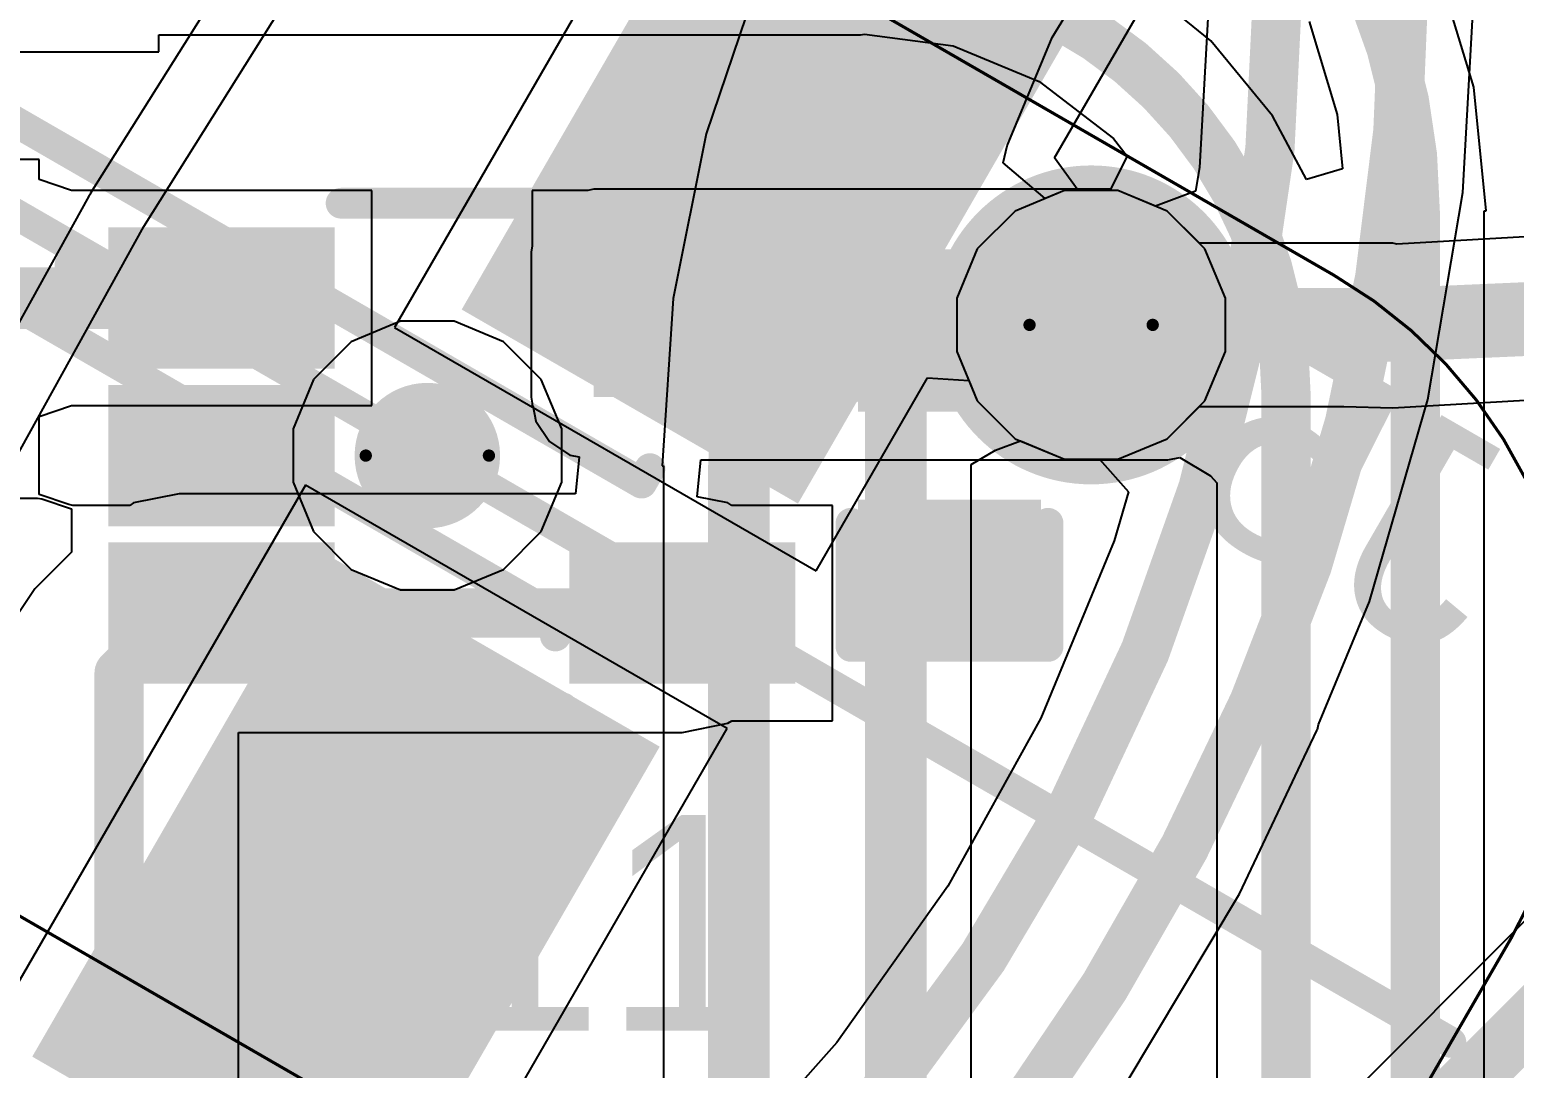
# Model space of a CAD drawing. Header units: inches. Extents: x -30 to 282, y -86 to 78.
# Drawn here: x -12.22 to -6.09, y -35.86 to -31.57 of the extents above; entities that cross this region are included whole.
import ezdxf

# ---------------------------------------------------------------- set-up
doc = ezdxf.new("R2010")
doc.units = ezdxf.units.IN
for name, color, linetype in [('Board Outline', 216, 'Continuous'), ('Bottom Layer', 5, 'Continuous'), ('Bottom Overlay', 54, 'Continuous'), ('Bottom Paste', 16, 'Continuous'), ('Bottom Solder', 6, 'Continuous'), ('Dimensions', 6, 'Continuous'), ('Drill Drawing', 1, 'Continuous'), ('GND 01', 76, 'Continuous'), ('GND 02', 16, 'Continuous'), ('PWR', 156, 'Continuous'), ('SIG 01', 90, 'Continuous'), ('Top Layer', 1, 'Continuous'), ('Top Overlay', 2, 'Continuous'), ('Top Paste', 8, 'Continuous'), ('Top Solder', 216, 'Continuous'), ('Via Holes', 16, 'Continuous')]:
    doc.layers.add(name, color=color, linetype=linetype)
doc.styles.add('Arial', font='', dxfattribs={"height": 0.2})
doc.styles.get('Arial').set_extended_font_data('Arial')

# ---------------------------------------------------------------- blocks, each defined once
blk = doc.blocks.new('SC_70_5_3')
at = {"layer": 'Top Layer'}
for points in [[(-1.31499864, 0.84000594), (-0.58499756, 0.84000594), (-0.58499756, 0.4600067), (-1.31499864, 0.4600067)], [(0.5850051799999999, 0.8400034000000001), (1.31500626, 0.8400034000000001), (1.31500626, 0.4600041599999999), (0.5850051799999999, 0.4600041599999999)], [(-1.31499864, 0.1900047), (-0.58499756, 0.1900047), (-0.58499756, -0.18999454), (-1.31499864, -0.18999454)], [(-1.3149961, -0.45998892), (-0.58499502, -0.45998892), (-0.58499502, -0.83998816), (-1.3149961, -0.83998816)], [(0.5850000999999999, -0.459994), (1.31500118, -0.459994), (1.31500118, -0.8399932399999999), (0.5850000999999999, -0.8399932399999999)]]:
    blk.add_hatch(color=1, dxfattribs=at).paths.add_polyline_path(points)
at = {"layer": 'Top Paste'}
for points in [[(-1.31499864, 0.84000594), (-0.58499756, 0.84000594), (-0.58499756, 0.4600067), (-1.31499864, 0.4600067)], [(0.5850051799999999, 0.8400034000000001), (1.31500626, 0.8400034000000001), (1.31500626, 0.4600041599999999), (0.5850051799999999, 0.4600041599999999)], [(-1.31499864, 0.1900047), (-0.58499756, 0.1900047), (-0.58499756, -0.18999454), (-1.31499864, -0.18999454)], [(-1.3149961, -0.45998892), (-0.58499502, -0.45998892), (-0.58499502, -0.83998816), (-1.3149961, -0.83998816)], [(0.5850000999999999, -0.459994), (1.31500118, -0.459994), (1.31500118, -0.8399932399999999), (0.5850000999999999, -0.8399932399999999)]]:
    blk.add_hatch(color=8, dxfattribs=at).paths.add_polyline_path(points)
at = {"layer": 'Top Solder'}
for points in [[(-1.41659864, 0.94160594), (-0.48339756, 0.94160594), (-0.48339756, 0.3584067), (-1.41659864, 0.3584067)], [(0.4834051799999999, 0.9416034), (1.41660626, 0.9416034), (1.41660626, 0.35840416), (0.4834051799999999, 0.35840416)], [(-1.41659864, 0.2916047), (-0.48339756, 0.2916047), (-0.48339756, -0.29159454), (-1.41659864, -0.29159454)], [(-1.4165961, -0.35838892), (-0.48339502, -0.35838892), (-0.48339502, -0.94158816), (-1.4165961, -0.94158816)], [(0.4834000999999999, -0.3583939999999999), (1.41660118, -0.3583939999999999), (1.41660118, -0.94159324), (0.4834000999999999, -0.94159324)]]:
    blk.add_hatch(color=216, dxfattribs=at).paths.add_polyline_path(points)
at = {"layer": 'Top Overlay', "const_width": 0.127}
for points in [[(-0.4571999999999999, 1.04141016), (0.45720254, 1.04140508)], [(-1.57479492, 0.7874), (-1.57479238, 0.53341016)], [(-1.57479492, 0.7874), (-1.4478, 0.6604)], [(-1.57479238, 0.53341016), (-1.4478, 0.6604)], [(-0.4571974599999999, -1.04139492), (0.45720762, -1.04139492)]]:
    blk.add_lwpolyline(points, dxfattribs=at)
at = {"layer": 'Top Overlay', "const_width": 0.0635}
for points in [[(-0.4889499999999999, 1.04141016, 1), (-0.42545, 1.04141016, 1)], [(0.42545254, 1.04140508, 1), (0.4889525399999999, 1.04140508, 1)], [(-1.60654492, 0.7874, 1), (-1.54304492, 0.7874, 1)], [(-1.60654492, 0.7874, 1), (-1.54304492, 0.7874, 1)], [(-1.47955, 0.6604, 1), (-1.41605, 0.6604, 1)], [(-1.47955, 0.6604, 1), (-1.41605, 0.6604, 1)], [(-1.60654238, 0.53341016, 1), (-1.54304238, 0.53341016, 1)], [(-1.60654238, 0.53341016, 1), (-1.54304238, 0.53341016, 1)], [(-0.48894746, -1.04139492, 1), (-0.42544746, -1.04139492, 1)], [(0.42545762, -1.04139492, 1), (0.48895762, -1.04139492, 1)]]:
    blk.add_lwpolyline(points, format="xyb", close=True, dxfattribs=at)
blk = doc.blocks.new('B6B_ZR_SM4_TF_LF__SN__B_34')
at = {"layer": 'Bottom Layer'}
blk.add_hatch(color=5, dxfattribs=at).paths.add_polyline_path([(5.0500915, -0.1249553), (6.550088499999999, -0.1249553), (6.550088499999999, -2.4249507), (5.0500915, -2.4249507)])
at = {"layer": 'Bottom Paste'}
blk.add_hatch(color=16, dxfattribs=at).paths.add_polyline_path([(5.0500915, -0.1249553), (6.550088499999999, -0.1249553), (6.550088499999999, -2.4249507), (5.0500915, -2.4249507)])
at = {"layer": 'Bottom Solder'}
blk.add_hatch(color=6, dxfattribs=at).paths.add_polyline_path([(4.9992915, -0.0741553), (6.600888499999999, -0.0741553), (6.600888499999999, -2.4757507), (4.9992915, -2.4757507)])
at = {"layer": 'Bottom Overlay', "const_width": 0.127}
for points in [[(6.000013399999999, -2.7249882), (6.000013399999999, -2.6561542)], [(-6.000013399999999, -2.7249882), (6.000013399999999, -2.7249882)]]:
    blk.add_lwpolyline(points, dxfattribs=at)
at = {"layer": 'Bottom Overlay', "const_width": 0.0635}
for points in [[(5.9682634, -2.6561542, 1), (6.031763399999999, -2.6561542, 1)], [(5.9682634, -2.7249882, 1), (6.031763399999999, -2.7249882, 1)], [(5.9682634, -2.7249882, 1), (6.031763399999999, -2.7249882, 1)]]:
    blk.add_lwpolyline(points, format="xyb", close=True, dxfattribs=at)
blk = doc.blocks.new('B6B_ZR_SM4_TF_LF__SN__B_35')
at = {"layer": 'Bottom Layer'}
blk.add_hatch(color=5, dxfattribs=at).paths.add_polyline_path([(-6.550088499999999, -0.1249553), (-5.0500915, -0.1249553), (-5.0500915, -2.4249507), (-6.550088499999999, -2.4249507)])
at = {"layer": 'Bottom Paste'}
blk.add_hatch(color=16, dxfattribs=at).paths.add_polyline_path([(-6.550088499999999, -0.1249553), (-5.0500915, -0.1249553), (-5.0500915, -2.4249507), (-6.550088499999999, -2.4249507)])
at = {"layer": 'Bottom Solder'}
blk.add_hatch(color=6, dxfattribs=at).paths.add_polyline_path([(-6.600888499999999, -0.0741553), (-4.9992915, -0.0741553), (-4.9992915, -2.4757507), (-6.600888499999999, -2.4757507)])
at = {"layer": 'Bottom Overlay', "const_width": 0.127}
for points in [[(-6.000013399999999, -2.6561542), (-6.000013399999999, -2.7249882)], [(6.000013399999999, -2.7249882), (-6.000013399999999, -2.7249882)]]:
    blk.add_lwpolyline(points, dxfattribs=at)
at = {"layer": 'Bottom Overlay', "const_width": 0.0635}
for points in [[(-6.031763399999999, -2.6561542, 1), (-5.9682634, -2.6561542, 1)], [(-6.031763399999999, -2.7249882, 1), (-5.9682634, -2.7249882, 1)], [(-6.031763399999999, -2.7249882, 1), (-5.9682634, -2.7249882, 1)]]:
    blk.add_lwpolyline(points, format="xyb", close=True, dxfattribs=at)
blk = doc.blocks.new('C___0402_54')
at = {"layer": 'Top Layer'}
for points in [[(-0.6985025399999999, -0.3175), (-0.6985025399999999, 0.3174999999999999), (-0.2413025400000001, 0.3175), (-0.2413025399999999, -0.3174999999999999)], [(0.24129746, -0.31749746), (0.2412974599999999, 0.3175025399999999), (0.69849746, 0.3175025400000001), (0.69849746, -0.31749746)]]:
    blk.add_hatch(color=1, dxfattribs=at).paths.add_polyline_path(points)
at = {"layer": 'Top Paste'}
for points in [[(-0.6985025399999999, -0.3175), (-0.6985025399999999, 0.3174999999999999), (-0.2413025400000001, 0.3175), (-0.2413025399999999, -0.3174999999999999)], [(0.24129746, -0.31749746), (0.2412974599999999, 0.3175025399999999), (0.69849746, 0.3175025400000001), (0.69849746, -0.31749746)]]:
    blk.add_hatch(color=8, dxfattribs=at).paths.add_polyline_path(points)
at = {"layer": 'Top Solder'}
for points in [[(-0.75850242, -0.3774998800000001), (-0.75850242, 0.3774998799999999), (-0.1813026600000001, 0.3774998800000001), (-0.1813026599999999, -0.3774998799999999)], [(0.1812975800000001, -0.3774973400000001), (0.1812975799999999, 0.3775024199999999), (0.7584973399999999, 0.3775024200000001), (0.7584973399999999, -0.3774973399999999)]]:
    blk.add_hatch(color=216, dxfattribs=at).paths.add_polyline_path(points)
at = {"layer": 'Top Overlay', "const_width": 0.127}
for points in [[(-0.78740254, -0.40640254), (-0.7874, 0.4064)], [(-0.27940508, 0.40639746), (-0.7874, 0.4064)], [(0.2794, 0.40639492), (0.78740254, 0.40639746)], [(0.78739492, -0.40639492), (0.78740254, 0.40639746)], [(-0.78740254, -0.40640254), (-0.2794, -0.4064)], [(0.27939746, -0.4064), (0.78739492, -0.40639492)]]:
    blk.add_lwpolyline(points, dxfattribs=at)
at = {"layer": 'Top Overlay', "const_width": 0.0635}
for points in [[(-0.8191499999999999, 0.4064, 1), (-0.7556499999999999, 0.4064, 1)], [(-0.8191499999999999, 0.4064, 1), (-0.7556499999999999, 0.4064, 1)], [(-0.31115508, 0.40639746, 1), (-0.24765508, 0.40639746, 1)], [(0.24765, 0.40639492, 1), (0.31115, 0.40639492, 1)], [(0.75565254, 0.40639746, 1), (0.8191525399999998, 0.40639746, 1)], [(0.75565254, 0.40639746, 1), (0.8191525399999998, 0.40639746, 1)], [(-0.8191525399999998, -0.40640254, 1), (-0.75565254, -0.40640254, 1)], [(-0.8191525399999998, -0.40640254, 1), (-0.75565254, -0.40640254, 1)], [(-0.31115, -0.4064, 1), (-0.24765, -0.4064, 1)], [(0.24764746, -0.4064, 1), (0.31114746, -0.4064, 1)], [(0.7556449199999999, -0.40639492, 1), (0.81914492, -0.40639492, 1)], [(0.7556449199999999, -0.40639492, 1), (0.81914492, -0.40639492, 1)]]:
    blk.add_lwpolyline(points, format="xyb", close=True, dxfattribs=at)

msp = doc.modelspace()

# ---------------------------------------------------------------- hatches: boundary and pattern name
at = {"layer": 'Bottom Layer'}
h = msp.add_hatch(color=5, dxfattribs=at)
edge = h.paths.add_edge_path()
edge.add_arc((-7.83753322, -32.78956612), 0.2999994, 0, 360)
h = msp.add_hatch(color=5, dxfattribs=at)
edge = h.paths.add_edge_path()
edge.add_arc((-10.57509188, -33.32882335999999), 0.2999994, 0, 360)
at = {"layer": 'GND 01'}
h = msp.add_hatch(color=76, dxfattribs=at)
edge = h.paths.add_edge_path()
edge.add_arc((-7.83753322, -32.78956612), 0.6579997, 0, 360)
at = {"layer": 'GND 02'}
h = msp.add_hatch(color=16, dxfattribs=at)
edge = h.paths.add_edge_path()
edge.add_arc((-7.83753322, -32.78956612), 0.6579997, 0, 360)
at = {"layer": 'PWR'}
h = msp.add_hatch(color=156, dxfattribs=at)
edge = h.paths.add_edge_path()
edge.add_arc((-7.83753322, -32.78956612), 0.2999994, 0, 360)
h = msp.add_hatch(color=156, dxfattribs=at)
edge = h.paths.add_edge_path()
edge.add_arc((-10.57509188, -33.32882335999999), 0.2999994, 0, 360)
at = {"layer": 'SIG 01'}
h = msp.add_hatch(color=90, dxfattribs=at)
edge = h.paths.add_edge_path()
edge.add_arc((-7.83753322, -32.78956612), 0.2999994, 0, 360)
h = msp.add_hatch(color=90, dxfattribs=at)
edge = h.paths.add_edge_path()
edge.add_arc((-10.57509188, -33.32882335999999), 0.2999994, 0, 360)
at = {"layer": 'Top Layer'}
msp.add_hatch(color=1, dxfattribs=at).paths.add_polyline_path([(-9.8884867, -33.08752336), (-7.520795219999999, -33.08752336), (-7.520795219999999, -32.48882503999999), (-9.8884867, -32.48882503999999)])
h = msp.add_hatch(color=1, dxfattribs=at)
edge = h.paths.add_edge_path()
edge.add_arc((-7.83753322, -32.78956612), 0.2999994, 0, 360)
h = msp.add_hatch(color=1, dxfattribs=at)
edge = h.paths.add_edge_path()
edge.add_arc((-10.57509188, -33.32882335999999), 0.2999994, 0, 360)
at = {"layer": 'Via Holes'}
h = msp.add_hatch(color=7, dxfattribs=at)
edge = h.paths.add_edge_path()
edge.add_arc((-7.83753322, -32.78956612), 0.1499997, 0, 360)
h = msp.add_hatch(color=7, dxfattribs=at)
edge = h.paths.add_edge_path()
edge.add_arc((-10.57509188, -33.32882335999999), 0.1499997, 0, 360)

# ---------------------------------------------------------------- linework, layer by layer
at = {"layer": 'Board Outline', "const_width": 0.254}
msp.add_lwpolyline([(37.49466466, -16.44645174, -2.5025245443781), (-17.29285086, -16.44645174)], format="xyb", dxfattribs=at)
msp.add_lwpolyline([(27.86041418, -45.25000094, 1), (-7.658600379999999, -45.25000094, 1)], format="xyb", close=True, dxfattribs=at)
at = {"layer": 'Bottom Layer'}
for p, q in [((-9.307073079999999, -30.36871244), (-10.71107078, -32.8005059)), ((-7.98787836, -32.0997961), (-7.5680951, -31.37271094)), ((-6.304300319999999, -32.2437887), (-6.25572028, -31.37872819999999)), ((-7.35474526, -31.50116128), (-7.390660859999999, -32.14070534)), ((-7.890286479999999, -32.23556671999999), (-7.98787836, -32.0997961)), ((-7.390660859999999, -32.14070534), (-7.407092119999999, -32.2374133)), ((-7.727335319999999, -32.23556671999999), (-7.890286479999999, -32.23556671999999)), ((-7.57227594, -32.29979315999999), (-7.727335319999999, -32.23556671999999)), ((-7.407092119999999, -32.2374133), (-7.57227594, -32.29979315999999)), ((-6.449433379999999, -33.09797292), (-6.304300319999999, -32.2437887)), ((-10.71107078, -32.8005059), (-8.972092799999999, -33.8045044)), ((-8.972092799999999, -33.8045044), (-8.51189814, -33.00742192)), ((-8.51189814, -33.00742192), (-8.34233536, -33.01853696)), ((-8.34233536, -33.01853696), (-8.30719192, -33.10338058)), ((-8.30719192, -33.10338058), (-8.15134768, -33.25922481999999)), ((-6.689290659999999, -33.93053412), (-6.449433379999999, -33.09797292)), ((-8.15134768, -33.25922481999999), (-7.947731119999999, -33.34356552)), ((-7.947731119999999, -33.34356552), (-7.80359628, -33.34356552)), ((-7.80359628, -33.34356552), (-7.683695579999999, -33.47789088)), ((-11.0781211, -33.45143169999999), (-12.4821188, -35.88322515999999)), ((-9.33914312, -34.4554302), (-11.0781211, -33.45143169999999)), ((-7.683695579999999, -33.47789088), (-7.74226544, -33.68119248)), ((-7.74226544, -33.68119248), (-8.045081699999999, -34.41225528)), ((-6.8993766, -34.43773148), (-6.689290659999999, -33.93053412)), ((-10.74314082, -36.88722366), (-9.33914312, -34.4554302)), ((-8.045081699999999, -34.41225528), (-8.427847, -35.10481676)), ((-6.970986819999999, -34.59938978), (-6.906851819999999, -34.46379188)), ((-6.906851819999999, -34.46379188), (-6.90497984, -34.46098518)), ((-6.90497984, -34.46098518), (-6.903582839999999, -34.45889476)), ((-6.903582839999999, -34.45889476), (-6.8993766, -34.43773148)), ((-7.225484659999999, -35.13747608), (-6.970986819999999, -34.59938978)), ((-8.427847, -35.10481676), (-8.88574804, -35.75016726)), ((-7.69744714, -35.9248964), (-7.225484659999999, -35.13747608)), ((-6.0474987, -35.24777812), (-9.03539468, -38.2356741)), ((-8.88574804, -35.75016726), (-9.37860456, -36.30167746))]:
    msp.add_line(p, q, dxfattribs=at)
for points, const_width in [([(-7.06529194, -31.35065612, -0.1972860735053583), (-9.18195776, -36.50631256)], 0.2032), ([(-6.54717258, -31.37872819999999, -0.1031430646991546), (-7.166678579999999, -34.3499186)], 0.20299934), ([(-7.166678579999999, -34.3499186, -0.0547468491241741), (-8.15084476, -36.066857)], 0.20299934)]:
    msp.add_lwpolyline(points, format="xyb", dxfattribs=dict(at, const_width=const_width))
at = {"layer": 'Bottom Layer', "const_width": 0.1014984}
msp.add_lwpolyline([(-7.217427779999999, -34.3499186, 1), (-7.115929379999999, -34.3499186, 1)], format="xyb", close=True, dxfattribs=at)
msp.add_lwpolyline([(-7.217427779999999, -34.3499186, 1), (-7.115929379999999, -34.3499186, 1)], format="xyb", close=True, dxfattribs=at)
at = {"layer": 'Bottom Layer', "const_width": 0.2413}
msp.add_lwpolyline([(-8.820223659999998, -38.45084512), (-5.83232768, -35.46294913999999)], dxfattribs=at)
at = {"layer": 'Dimensions'}
for points, const_width in [([(-20.6920338, -24.58493686), (-6.83562768, -32.5849361)], 0.0127), ([(-23.6740827, -25.7499993), (-6.353576319999999, -35.74999962)], 0.127), ([(-23.19203388, -28.91506282), (-9.33562776, -36.9150646)], 0.0127), ([(-6.603575819999999, -36.18301374), (-6.10357682, -35.31698804)], 0.0127)]:
    msp.add_lwpolyline(points, dxfattribs=dict(at, const_width=const_width))
for points, const_width in [([(-6.83880268, -32.5849361, 1), (-6.83245268, -32.5849361, 1)], 0.00635), ([(-6.83880268, -32.5849361, 1), (-6.83245268, -32.5849361, 1)], 0.00635), ([(-6.106751819999999, -35.31698804, 1), (-6.10040182, -35.31698804, 1)], 0.00635), ([(-6.106751819999999, -35.31698804, 1), (-6.10040182, -35.31698804, 1)], 0.00635), ([(-6.38532632, -35.74999962, 1), (-6.32182632, -35.74999962, 1)], 0.0635)]:
    msp.add_lwpolyline(points, format="xyb", close=True, dxfattribs=dict(at, const_width=const_width))
at = {"layer": 'Dimensions', "const_width": 0.0127}
msp.add_lwpolyline([(-6.83562768, -32.5849361, -0.4142135623730934), (-6.10357682, -35.31698804)], format="xyb", dxfattribs=at)
at = {"layer": 'Drill Drawing'}
for points, const_width in [([(-7.58353322, -32.78956612, 1), (-8.09153322, -32.78956612, 1)], 0.0508), ([(-8.10423322, -32.78956612, 1), (-8.07883322, -32.78956612, 1)], 0.0254), ([(-7.596233219999999, -32.78956612, 1), (-7.57083322, -32.78956612, 1)], 0.0254), ([(-10.32109188, -33.32882335999999, 1), (-10.82909188, -33.32882335999999, 1)], 0.0508), ([(-10.84179188, -33.32882335999999, 1), (-10.81639188, -33.32882335999999, 1)], 0.0254), ([(-10.33379188, -33.32882335999999, 1), (-10.30839188, -33.32882335999999, 1)], 0.0254)]:
    msp.add_lwpolyline(points, format="xyb", close=True, dxfattribs=dict(at, const_width=const_width))
at = {"layer": 'PWR'}
for p, q in [((-11.74484062, -32.3833236), (-10.98842354, -31.17949314)), ((-11.4482118, -31.4244736), (-11.96412136, -32.2455413)), ((-11.9715026, -32.2580508), (-12.65923046, -33.50240442)), ((-11.96674772, -32.25241962), (-11.9715026, -32.2580508)), ((-11.96412136, -32.2455413), (-11.96674772, -32.25241962)), ((-7.947731119999999, -32.23556671999999), (-8.15134768, -32.31990742)), ((-7.727335319999999, -32.23556671999999), (-7.947731119999999, -32.23556671999999)), ((-7.52371876, -32.31990742), (-7.727335319999999, -32.23556671999999)), ((-8.15134768, -32.31990742), (-8.30719192, -32.47575165999999)), ((-7.367874519999999, -32.47575165999999), (-7.52371876, -32.31990742)), ((-12.43256848, -33.62767468), (-11.74484062, -32.3833236)), ((-8.30719192, -32.47575165999999), (-8.39153262, -32.67936821999999)), ((-7.28353382, -32.67936821999999), (-7.367874519999999, -32.47575165999999)), ((-8.39153262, -32.67936821999999), (-8.39153262, -32.89976402)), ((-7.28353382, -32.89976402), (-7.28353382, -32.67936821999999)), ((-10.68528978, -32.77482396), (-10.88890634, -32.85916466)), ((-10.46489398, -32.77482396), (-10.68528978, -32.77482396)), ((-10.26127742, -32.85916466), (-10.46489398, -32.77482396)), ((-10.88890634, -32.85916466), (-11.04475058, -33.0150089)), ((-10.10543318, -33.0150089), (-10.26127742, -32.85916466)), ((-8.39153262, -32.89976402), (-8.30719192, -33.10338058)), ((-7.367874519999999, -33.10338058), (-7.28353382, -32.89976402)), ((-11.04475058, -33.0150089), (-11.12909128, -33.21862546)), ((-10.02109248, -33.21862546), (-10.10543318, -33.0150089)), ((-8.30719192, -33.10338058), (-8.15134768, -33.25922481999999)), ((-7.52371876, -33.25922481999999), (-7.367874519999999, -33.10338058)), ((-11.12909128, -33.21862546), (-11.12909128, -33.43902126)), ((-10.02109248, -33.43902126), (-10.02109248, -33.21862546)), ((-8.15134768, -33.25922481999999), (-7.947731119999999, -33.34356552)), ((-7.727335319999999, -33.34356552), (-7.52371876, -33.25922481999999)), ((-7.947731119999999, -33.34356552), (-7.727335319999999, -33.34356552)), ((-11.12909128, -33.43902126), (-11.04475058, -33.64263782)), ((-10.10543318, -33.64263782), (-10.02109248, -33.43902126)), ((-11.04475058, -33.64263782), (-10.88890634, -33.79848206)), ((-10.26127742, -33.79848206), (-10.10543318, -33.64263782)), ((-10.88890634, -33.79848206), (-10.68528978, -33.88282276)), ((-10.46489398, -33.88282276), (-10.26127742, -33.79848206)), ((-10.68528978, -33.88282276), (-10.46489398, -33.88282276))]:
    msp.add_line(p, q, dxfattribs=at)
at = {"layer": 'SIG 01'}
for p, q in [((-7.998208539999999, -31.6035182), (-7.744970540000001, -31.19027036)), ((-9.20321248, -31.34524084), (-9.42581046, -32.00099518)), ((-8.18368188, -32.05129226), (-7.998208539999999, -31.6035182)), ((-9.42581046, -32.00099518), (-9.56091052, -32.68019372)), ((-8.200227439999999, -32.12021007999999), (-8.18368188, -32.05129226)), ((-8.026811480000001, -32.26832255999999), (-8.200227439999999, -32.12021007999999)), ((-7.947731119999999, -32.23556671999999), (-8.026811480000001, -32.26832255999999)), ((-7.727335319999999, -32.23556671999999), (-7.947731119999999, -32.23556671999999)), ((-7.52371876, -32.31990742), (-7.727335319999999, -32.23556671999999)), ((-7.390729439999999, -32.45289673999999), (-7.52371876, -32.31990742)), ((-5.854781279999999, -32.41556382), (-6.576809299999999, -32.45611238)), ((-6.59471884, -32.45289673999999), (-7.390729439999999, -32.45289673999999)), ((-6.594375939999999, -32.45296532), (-6.59471884, -32.45289673999999)), ((-6.5940305, -32.45289673999999), (-6.594375939999999, -32.45296532)), ((-6.5927859, -32.45289928), (-6.5940305, -32.45289673999999)), ((-6.576809299999999, -32.45611238), (-6.5927859, -32.45289928)), ((-9.56091052, -32.68019372), (-9.6062038, -33.37121596)), ((-6.59347424, -33.13120882), (-5.77929756, -33.08548628)), ((-7.52371876, -33.25922481999999), (-7.390729439999999, -33.1262355)), ((-7.390729439999999, -33.1262355), (-6.79462954, -33.1262355)), ((-6.79462954, -33.1262355), (-6.59347424, -33.13121136)), ((-6.59347424, -33.13121136), (-6.59347424, -33.13120882)), ((-8.3319239, -33.36601912), (-8.232317799999999, -33.30711144)), ((-8.232317799999999, -33.30711144), (-8.128723899999999, -33.26859742)), ((-8.128723899999999, -33.26859742), (-7.947731119999999, -33.34356552)), ((-7.727335319999999, -33.34356552), (-7.52371876, -33.25922481999999)), ((-8.3319239, -56.10754336), (-8.3319239, -33.36601912)), ((-7.947731119999999, -33.34356552), (-7.727335319999999, -33.34356552)), ((-9.6062038, -33.37121596), (-9.600839319999999, -33.37121596)), ((-9.600839319999999, -33.37121596), (-9.600839319999999, -40.97641284))]:
    msp.add_line(p, q, dxfattribs=at)
for points, const_width in [([(-9.29006778, -33.37121596, -0.4142135623730951), (-4.31207418, -28.39322236)], 0.254), ([(-8.64283006, -33.00752351999999, -0.2053204165158395), (-7.589400619999999, -30.54677152)], 0.254), ([(-1.69260012, -30.75921966, -0.1989435417104912), (-6.59347424, -32.78956866)], 0.3048)]:
    msp.add_lwpolyline(points, format="xyb", dxfattribs=dict(at, const_width=const_width))
for points, const_width in [([(-7.83753322, -32.78956612), (-6.59471884, -32.78956612)], 0.3048), ([(-6.59471884, -32.78956612), (-6.59347424, -32.78956866)], 0.3048), ([(-8.64283006, -33.00752351999999), (-8.642695439999999, -33.01579375999999)], 0.254), ([(-8.642695439999999, -56.10754336), (-8.642695439999999, -33.01579375999999)], 0.254), ([(-9.29006778, -56.47867546000001), (-9.29006778, -33.37121596)], 0.254)]:
    msp.add_lwpolyline(points, dxfattribs=dict(at, const_width=const_width))
for points, const_width in [([(-7.91373322, -32.78956612, 1), (-7.76133322, -32.78956612, 1)], 0.1524), ([(-6.67091884, -32.78956612, 1), (-6.51851884, -32.78956612, 1)], 0.1524), ([(-6.67091884, -32.78956612, 1), (-6.51851884, -32.78956612, 1)], 0.1524), ([(-6.669674239999999, -32.78956866, 1), (-6.51727424, -32.78956866, 1)], 0.1524), ([(-6.669674239999999, -32.78956866, 1), (-6.51727424, -32.78956866, 1)], 0.1524), ([(-8.706330059999999, -33.00752351999999, 1), (-8.579330059999998, -33.00752351999999, 1)], 0.127), ([(-8.706330059999999, -33.00752351999999, 1), (-8.579330059999998, -33.00752351999999, 1)], 0.127), ([(-8.70619544, -33.01579375999999, 1), (-8.57919544, -33.01579375999999, 1)], 0.127), ([(-8.70619544, -33.01579375999999, 1), (-8.57919544, -33.01579375999999, 1)], 0.127), ([(-9.353567779999999, -33.37121596, 1), (-9.22656778, -33.37121596, 1)], 0.127), ([(-9.353567779999999, -33.37121596, 1), (-9.22656778, -33.37121596, 1)], 0.127)]:
    msp.add_lwpolyline(points, format="xyb", close=True, dxfattribs=dict(at, const_width=const_width))
at = {"layer": 'Top Layer'}
for p, q in [((-6.25920262, -31.80874258), (-6.4080771, -31.31796886)), ((-7.343630220000001, -31.61766854), (-7.6532994, -31.36352884)), ((-11.68232868, -31.66237), (-11.68232868, -31.5932439)), ((-11.68232868, -31.5932439), (-8.7886286, -31.5932439)), ((-8.7886286, -31.5932439), (-8.772324339999999, -31.59000032)), ((-8.772324339999999, -31.59000032), (-8.406919939999998, -31.63810792)), ((-6.93862976, -31.5377322), (-6.822434919999999, -31.92077436)), ((-8.406919939999998, -31.63810792), (-8.05122342, -31.78544062)), ((-7.08949052, -31.92733772), (-7.343630220000001, -31.61766854)), ((-12.43032566, -31.66237), (-11.68232868, -31.66237)), ((-8.05122342, -31.78544062), (-7.74577826, -32.01981658)), ((-6.20893348, -32.31912764), (-6.25920262, -31.80874258)), ((-6.9490463, -32.19008802), (-7.08949052, -31.92733772)), ((-6.822434919999999, -31.92077436), (-6.800352159999999, -32.1449827)), ((-7.74577826, -32.01981658), (-7.68949694, -32.09316415999999)), ((-12.17625708, -32.10715702), (-12.70671322, -32.10715702)), ((-12.17625708, -32.18983656), (-12.17625708, -32.10715702)), ((-7.68949694, -32.09316415999999), (-7.75690092, -32.22984918)), ((-6.800352159999999, -32.1449827), (-6.9490463, -32.19008802)), ((-12.04248798, -32.23481996), (-12.17625708, -32.18983656)), ((-12.04248798, -32.23482249999999), (-12.04248798, -32.23481996)), ((-10.80448944, -32.23482249999999), (-12.04248798, -32.23482249999999)), ((-10.80448944, -33.12282174), (-10.80448944, -32.23482249999999)), ((-9.91350316, -32.23482504), (-10.1424867, -32.23482504)), ((-10.1424867, -32.23482504), (-10.1424867, -32.46380858)), ((-9.8884867, -32.22984918), (-9.91350316, -32.23482504)), ((-7.75690092, -32.22984918), (-9.8884867, -32.22984918)), ((-6.216058179999999, -36.65843315999999), (-6.216058179999999, -32.31912764)), ((-6.216058179999999, -32.31912764), (-6.20893348, -32.31912764)), ((-10.1424867, -32.46380858), (-10.14746256, -32.48882503999999)), ((-10.14746256, -32.48882503999999), (-10.14746256, -33.08752336)), ((-12.17625708, -33.16780768), (-12.04248798, -33.12282428)), ((-12.04248798, -33.12282428), (-12.04248798, -33.12282174)), ((-12.04248798, -33.12282174), (-10.80448944, -33.12282174)), ((-10.14746256, -33.08752336), (-10.1424867, -33.11253982)), ((-10.1424867, -33.11253982), (-10.1424867, -33.12282428)), ((-10.1424867, -33.12282428), (-10.140442, -33.12282428)), ((-10.140442, -33.12282428), (-10.12774962, -33.18662908)), ((-12.17625708, -33.4898365), (-12.17625708, -33.16780768)), ((-10.12774962, -33.18662908), (-10.07161054, -33.2706472)), ((-10.07161054, -33.2706472), (-9.98759242, -33.32678628)), ((-9.98759242, -33.32678628), (-9.94950258, -33.3343631)), ((-9.94950258, -33.3343631), (-9.964511439999999, -33.4867631)), ((-9.46248044, -33.49889922), (-9.447471579999998, -33.34649922)), ((-9.447471579999998, -33.34649922), (-7.520795219999999, -33.34649922)), ((-7.520795219999999, -33.34649922), (-7.47160812, -33.33671514)), ((-7.47160812, -33.33671514), (-7.345850179999999, -33.41174928)), ((-7.345850179999999, -33.41174928), (-7.31920558, -33.44159936)), ((-12.05361826, -33.5310734), (-12.17625708, -33.4898365)), ((-11.59848836, -33.4867631), (-11.78679126, -33.52421794)), ((-9.964511439999999, -33.4867631), (-11.59848836, -33.4867631)), ((-7.31920558, -33.44159936), (-7.31920558, -36.66925102)), ((-13.44625708, -33.50415702), (-12.18219052, -33.50415702)), ((-12.18219052, -33.50415702), (-12.1651268, -33.50790098)), ((-12.1651268, -33.50790098), (-12.04248798, -33.54913788)), ((-12.03655454, -33.53481736), (-12.05361826, -33.5310734)), ((-12.04248798, -33.54913788), (-12.04248798, -33.72694804)), ((-11.80265356, -33.53481736), (-12.03655454, -33.53481736)), ((-11.78679126, -33.52421794), (-11.80265356, -33.53481736)), ((-9.33519596, -33.52421794), (-9.46248044, -33.49889922)), ((-9.31932604, -33.53482243999999), (-9.33519596, -33.52421794)), ((-8.9044907, -33.53482243999999), (-9.31932604, -33.53482243999999)), ((-8.9044907, -34.42282168), (-8.9044907, -33.53482243999999)), ((-12.04248798, -33.72694804), (-12.19427838, -33.87873844)), ((-12.19427838, -33.87873844), (-12.26000088, -33.97709994)), ((-11.35429022, -38.89829914), (-11.35429022, -34.47087086)), ((-11.35429022, -34.47087086), (-9.523516639999999, -34.47087086)), ((-9.523516639999999, -34.47087086), (-9.52349124, -34.47087594)), ((-9.52349124, -34.47087594), (-9.33518834, -34.4334211)), ((-9.33518834, -34.4334211), (-9.31932604, -34.42282168)), ((-9.31932604, -34.42282168), (-8.9044907, -34.42282168))]:
    msp.add_line(p, q, dxfattribs=at)
at = {"layer": 'Top Layer', "const_width": 0.2032}
for points in [[(-8.825085219999998, -29.9949743, -0.4142135623730951), (-6.50093188, -32.31912764)], [(-8.7886286, -31.3083702, -0.4142135623730951), (-7.03433188, -33.06266692)]]:
    msp.add_lwpolyline(points, format="xyb", dxfattribs=at)
at = {"layer": 'Top Layer'}
for points, const_width in [([(-6.50093188, -36.65843062), (-6.50093188, -32.31912764)], 0.2032), ([(-12.68442218, -32.67882212), (-11.42348998, -32.67882212)], 0.254), ([(-7.03433188, -36.66925102), (-7.03433188, -33.06266692)], 0.2032), ([(-11.8463441, -34.22667272), (-11.59848836, -33.97881698)], 0.2032), ([(-11.59848836, -33.97881698), (-11.42348744, -33.97881698)], 0.2032), ([(-11.42348744, -33.97881698), (-9.52349632, -33.97881698)], 0.2032), ([(-9.52349632, -33.97881698), (-9.52349124, -33.97882206)], 0.2032), ([(-11.8463441, -45.23608428), (-11.8463441, -34.22667272)], 0.2032)]:
    msp.add_lwpolyline(points, dxfattribs=dict(at, const_width=const_width))
for points, const_width in [([(-6.55173188, -32.31912764, 1), (-6.45013188, -32.31912764, 1)], 0.1016), ([(-6.55173188, -32.31912764, 1), (-6.45013188, -32.31912764, 1)], 0.1016), ([(-11.48698998, -32.67882212, 1), (-11.35998998, -32.67882212, 1)], 0.127), ([(-7.085131879999999, -33.06266692, 1), (-6.98353188, -33.06266692, 1)], 0.1016), ([(-7.085131879999999, -33.06266692, 1), (-6.98353188, -33.06266692, 1)], 0.1016), ([(-11.64928836, -33.97881698, 1), (-11.54768836, -33.97881698, 1)], 0.1016), ([(-11.64928836, -33.97881698, 1), (-11.54768836, -33.97881698, 1)], 0.1016), ([(-11.47428744, -33.97881698, 1), (-11.37268744, -33.97881698, 1)], 0.1016), ([(-11.47428744, -33.97881698, 1), (-11.37268744, -33.97881698, 1)], 0.1016), ([(-9.57429632, -33.97881698, 1), (-9.47269632, -33.97881698, 1)], 0.1016), ([(-9.57429632, -33.97881698, 1), (-9.47269632, -33.97881698, 1)], 0.1016), ([(-9.574291239999999, -33.97882206, 1), (-9.47269124, -33.97882206, 1)], 0.1016), ([(-11.8971441, -34.22667272, 1), (-11.7955441, -34.22667272, 1)], 0.1016), ([(-11.8971441, -34.22667272, 1), (-11.7955441, -34.22667272, 1)], 0.1016)]:
    msp.add_lwpolyline(points, format="xyb", close=True, dxfattribs=dict(at, const_width=const_width))

# ---------------------------------------------------------------- block references
for name, p, rotation in [('B6B_ZR_SM4_TF_LF__SN__B_34', (-13.5251317, -28.08242288), 330), ('B6B_ZR_SM4_TF_LF__SN__B_35', (-16.57113272, -33.37342322), 150), ('C___0402_54', (-8.42151224, -33.3288259), 270)]:
    msp.add_blockref(name, p, dxfattribs=dict(rotation=rotation))
msp.add_blockref('SC_70_5_3', (-10.47349188, -33.32882844))

# ---------------------------------------------------------------- texts
at = {"layer": 'Bottom Overlay', "style": 'Arial', "text_generation_flag": 2}
msp.add_text('J5', height=0.889, rotation=330, dxfattribs=at).set_placement((-6.378818839999999, -34.19594126))
at = {"layer": 'Top Overlay', "style": 'Arial'}
msp.add_text('U11', height=0.889, dxfattribs=at).set_placement((-11.43626364, -35.70114779999999))

doc.saveas('drawing.dxf')
